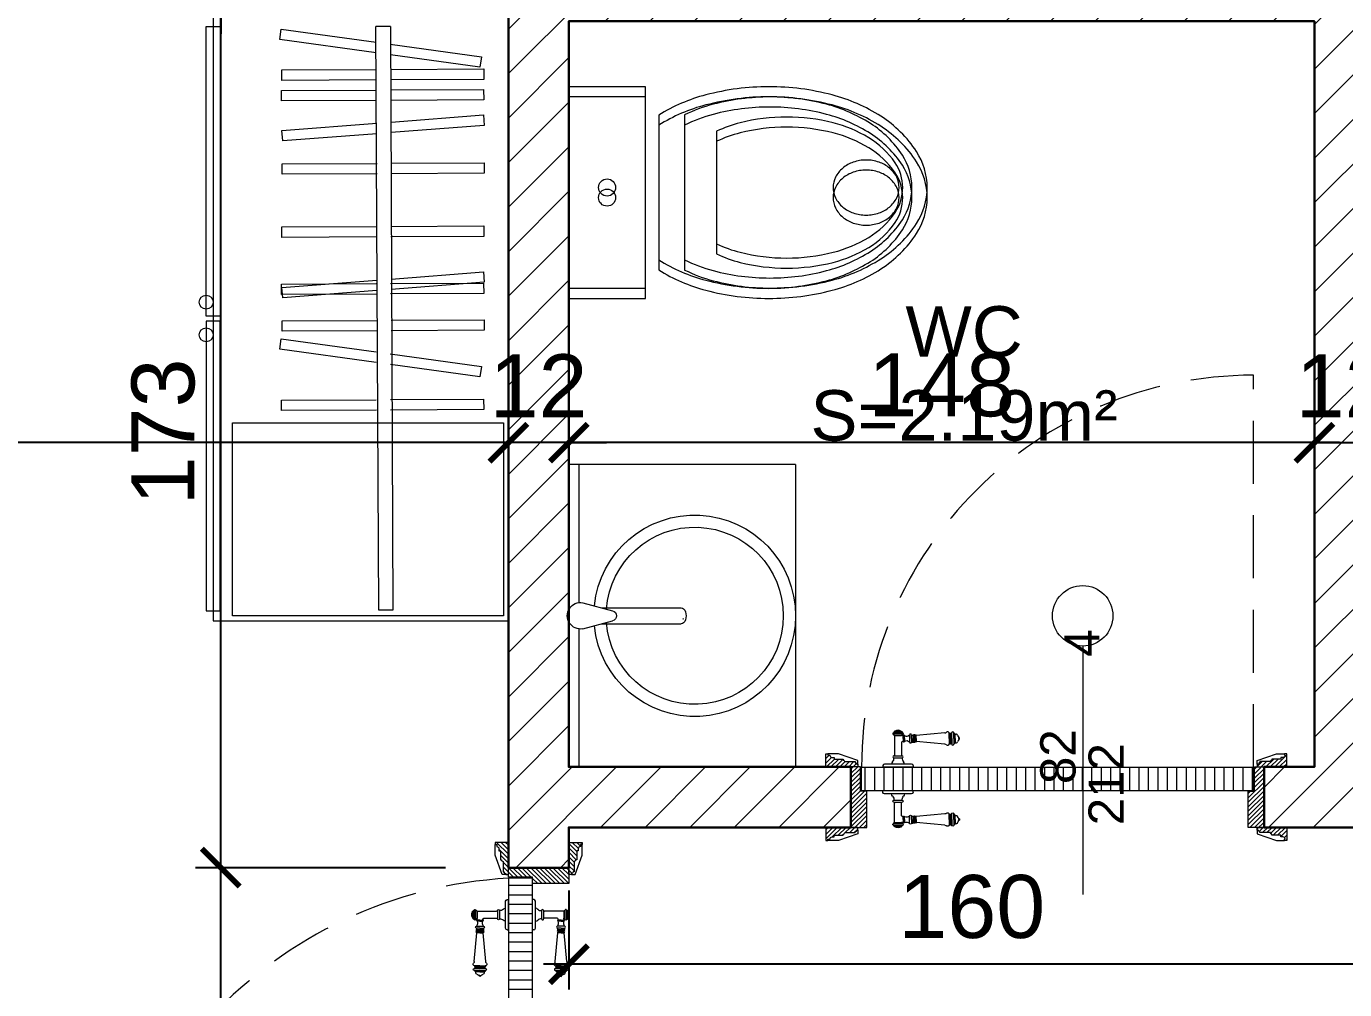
# Model space of a CAD drawing. Header units: feet. Extents: x 92587 to 97987, y -55119 to -48334.
# Drawn here: x 94876.4 to 95138.1, y -52699.6 to -52508.4 of the extents above; entities that cross this region are included whole.
import ezdxf

# ---------------------------------------------------------------- set-up
doc = ezdxf.new("R2010")
doc.units = ezdxf.units.FT
doc.header["$LTSCALE"] = 50
doc.header["$MEASUREMENT"] = 0
doc.linetypes.add('CACHE', pattern=[0.375, 0.25, -0.125])
doc.layers.get('0').update_dxf_attribs({"color": 8})
for name, color, linetype, lineweight in [('BANJO', 160, 'Continuous', 9), ('door', 44, 'Continuous', 5), ('MACONNERIE COUPE', 7, 'Continuous', 30), ('MACONNERIE HACHURE', 253, 'Continuous', 13), ('mobilimi', 8, 'Continuous', 9)]:
    doc.layers.add(name, color=color, linetype=linetype, lineweight=lineweight)
doc.layers.add('COTE 50ème', color=1, linetype='Continuous')
doc.layers.add('DEMOL', color=7, linetype='Continuous', lineweight=60, true_color=0xa87e00)
doc.styles.add('GENERATED_STYLE_1', font='arial.ttf')
doc.styles.add('RS_TEXT_1.50', font='arial.ttf', dxfattribs={"height": 12.5})
doc.styles.add('RS_TXT_50', font='arial.ttf', dxfattribs={"height": 12.5})
doc.dimstyles.new('RS_50CM_LINEAIRE', dxfattribs={"dimscale": 5, "dimtxt": 12.5, "dimasz": 1.5, "dimexe": 1, "dimexo": 2.5, "dimgap": 1, "dimtad": 1, "dimdec": 1, "dimrnd": 0.5, "dimdsep": 46, "dimtxsty": 'RS_TXT_50', "dimblk1": 'ARCHTICK', "dimblk2": 'ARCHTICK', "dimsah": 1, "dimcen": 2.5, "dimdle": 1, "dimclrt": 4, "dimadec": 0, "dimazin": 2, "dimtfac": 1, "dimtdec": 1, "dimtix": 1, "dimtmove": 2, "dimatfit": 3, "dimfxl": 1, "dimtolj": 1, "dimtzin": 0, "dimarcsym": 0})

# ---------------------------------------------------------------- blocks, each defined once
blk = doc.blocks.new('UniTAZZ_3')
at = {"layer": 'BANJO'}
for p, q in [((-152, 200), (-152, -200)), ((0, 200), (-152, 200)), ((0, -200), (0, 200)), ((-229.8, -144), (-229.8, 143.8)), ((-178.5, -143.6), (-178.5, 143.6)), ((-293.4, -111.7), (-293.4, 111.9)), ((-152, -200), (0, -200))]:
    blk.add_line(p, q, dxfattribs=at)
blk.add_circle((-76, 0), 17, dxfattribs=at)
for centre, radius, start, end in [((-435.1, -147.6), 342.9, 104.7867, 122.5078), ((-397.3, -291.1), 491.2, 90, 104.7867), ((-397.3, -291.1), 491.2, 75.2133, 90), ((-359.4, -147.6), 342.9, 58.1489, 75.2133), ((-433.2, -132.6), 307.7, 104.7867, 122.5078), ((-399.2, -261.3), 440.9, 90, 104.7867), ((-399.2, -261.3), 440.9, 75.2133, 90), ((-365.2, -132.6), 307.7, 63.9053, 75.2133), ((-492.9, -57), 235.4, 122.5078, 146.9765), ((-432.4, -238.1), 378.1, 90, 104.1209), ((-432.4, -238.1), 378.1, 75.8791, 90), ((-485, -51.2), 211.3, 122.5078, 146.9765), ((-462, -120.6), 256.9, 104.1209, 121.2723), ((-402.8, -120.6), 256.9, 64.7964, 75.8791), ((-507, -46.4), 170.2, 121.2723, 145.7058), ((-580.5, 0), 130.9, 146.9765, 180), ((-563.6, -0.1), 117.5, 146.9765, 180), ((-590.2, -23.4), 78.1, 90, 109.092), ((-590.2, -23.4), 78.1, 70.908, 90), ((-575.2, 0.1), 87.7, 145.7058, 180), ((-600.3, -4.6), 56.5, 129.8827, 153.6325), ((-594.2, -11.9), 66, 109.092, 129.8827), ((-586.2, -11.9), 66, 50.1173, 70.908), ((-580.1, -4.6), 56.5, 26.3675, 50.1173), ((-580.5, 0), 130.9, 180, 213.0235), ((-575.2, 0.1), 87.7, 180, 214.2942), ((-609.7, 0.1), 46, 153.6325, 180), ((-609.7, 0.1), 46, 180, 206.3675), ((-570.7, 0.1), 46, 0, 26.3675), ((-570.7, 0.1), 46, 333.6325, 0), ((-563.6, -0.1), 117.5, 180, 213.0235), ((-600.3, 4.7), 56.5, 206.3675, 230.1173), ((-580.1, 4.7), 56.5, 309.8827, 333.6325), ((-507, 46.6), 170.2, 214.2942, 238.7277), ((-594.2, 12), 66, 230.1173, 250.908), ((-590.2, 23.5), 78.1, 250.908, 270), ((-590.2, 23.5), 78.1, 270, 289.092), ((-586.2, 12), 66, 289.092, 309.8827), ((-492.9, 57), 235.4, 213.0235, 237.4922), ((-485, 51), 211.3, 213.0235, 237.4922), ((-462, 120.7), 256.9, 238.7277, 255.8791), ((-433.2, 132.3), 307.7, 237.4922, 255.2133), ((-432.4, 238.2), 378.1, 255.8791, 270), ((-432.4, 238.2), 378.1, 270, 284.1209), ((-402.8, 120.7), 256.9, 284.1209, 295.2036), ((-435.1, 147.6), 342.9, 237.4922, 255.2133), ((-365.2, 132.3), 307.7, 284.7867, 296.0947), ((-359.4, 147.6), 342.9, 284.7867, 301.8511), ((-399.2, 261.1), 440.9, 255.2133, 270), ((-399.2, 261.1), 440.9, 270, 284.7867), ((-397.3, 291.1), 491.2, 255.2133, 270), ((-397.3, 291.1), 491.2, 270, 284.7867)]:
    blk.add_arc(centre, radius, start, end, dxfattribs=at)
blk = doc.blocks.new('Lav60')
at = {"layer": 'BANJO', "linetype": 'Continuous'}
for p, q in [((-54.27, 55.4), (-54.27, 84.18)), ((-54.27, 84.18), (-54.27, 55.4)), ((-52.27, 56.8), (-52.27, 84.18)), ((-9.27, 24.18), (-9.27, 84.18)), ((-51.47, 56.78), (-45.6, 55.16)), ((-47.77, 55.78), (-31.97, 55.78)), ((-54.27, 24.18), (-54.27, 52.96)), ((-54.27, 52.96), (-54.27, 24.18)), ((-51.47, 51.58), (-45.6, 53.19)), ((-47.79, 52.59), (-31.97, 52.59)), ((-31.61, 54.81), (-31.61, 54.8)), ((-31.5, 54.81), (-31.61, 54.81)), ((-31.61, 54.8), (-31.5, 54.8)), ((-31.5, 54.8), (-31.5, 54.81)), ((-52.27, 24.18), (-52.27, 51.56))]:
    blk.add_line(p, q, dxfattribs=at)
at = {"layer": 'BANJO'}
for p, q in [((-9.27, 84.18), (-54.27, 84.18)), ((-9.27, 24.18), (-9.27, 84.18)), ((-9.27, 24.18), (-54.27, 24.18))]:
    blk.add_line(p, q, dxfattribs=at)
at = {"layer": 'BANJO', "linetype": 'Continuous'}
for centre, radius, start, end in [((-29.27, 54.18), 20, 185.6501, 174.3498), ((-29.27, 54.18), 17.58, 184.3007, 175.6991), ((-51.93, 54.18), 2.64, 79.9737, 280.0262), ((-45.78, 54.18), 1, 280.3543, 79.6456)]:
    blk.add_arc(centre, radius, start, end, dxfattribs=at)
blk.add_ellipse((-31.97, 54.18), major_axis=(0, -1.59), ratio=0.623935, start_param=0, end_param=3.141593, dxfattribs=at)
blk = doc.blocks.new('door900')
at = {"color": 0}
for p, q in [((-9.3, 67.7), (9.3, 67.7)), ((9.3, 65.2), (-9.3, 65.2)), ((-6.8, 71.5), (-6.8, 70.2)), ((-5.5, 71.5), (-6.8, 71.5)), ((-6.8, 70.2), (6.8, 70.2)), ((-6.8, 62.7), (-6.8, 24)), ((-6.8, 62.7), (6.8, 62.7)), ((-5.5, 71.5), (5.5, 71.5)), ((5.5, 71.5), (6.8, 71.5)), ((6.8, 71.5), (6.8, 70.2)), ((8.7, 62.7), (6.8, 62.7)), ((10.5, 56.8), (10.5, 62.5)), ((10.5, 56.8), (10.5, 51.1)), ((12.7, 56.8), (12.7, 62.5)), ((12.7, 56.8), (12.7, 51.1)), ((22.5, 63.8), (22.5, 49.8)), ((26.5, 56.8), (26.5, 63.8)), ((26.5, 63.8), (29.1, 63.8)), ((26.5, 63.8), (29.1, 63.8)), ((26.5, 56.8), (26.5, 49.8)), ((29.1, 63.8), (29.1, 62.8)), ((29.1, 62.8), (29.1, 56.8)), ((29.1, 50.8), (29.1, 56.8)), ((31.1, 62.8), (31.1, 56.8)), ((31.1, 50.8), (31.1, 56.8)), ((34.1, 56.8), (34.1, 62.8)), ((34.1, 62.8), (34.1, 56.8)), ((34.1, 50.8), (34.1, 56.8)), ((34.1, 56.8), (34.1, 50.8)), ((92.8, 68.1), (36.2, 62.8)), ((36.2, 56.8), (36.2, 62.8)), ((36.2, 56.8), (36.2, 50.8)), ((101.2, 67.3), (103.2, 68)), ((101.2, 56.8), (101.2, 67.3)), ((101.2, 56.8), (101.2, 46.3)), ((103.2, 68), (103.2, 67.7)), ((103.2, 56.8), (103.2, 68)), ((103.2, 56.8), (103.2, 46.3)), ((106.5, 68), (105.5, 67.3)), ((105.5, 56.8), (105.5, 67.3)), ((105.5, 56.8), (105.5, 46.3)), ((106.5, 56.8), (106.5, 68)), ((106.5, 56.8), (106.5, 45.7)), ((110.7, 68), (111.8, 67.3)), ((110.7, 56.8), (110.7, 68)), ((110.7, 56.8), (110.7, 45.7)), ((111.8, 56.8), (111.8, 67.3)), ((111.8, 66.2), (113.3, 66.2)), ((111.8, 56.8), (111.8, 46.3)), ((113.3, 56.8), (113.3, 66.2)), ((113.3, 56.8), (113.3, 47.5)), ((120.5, 56.8), (120.5, 58.6)), ((120.5, 56.8), (120.5, 55)), ((6.8, 49.1), (6.8, 24)), ((8.7, 50.9), (8.7, 50.9)), ((26.5, 49.8), (29.1, 49.8)), ((26.5, 49.8), (29.1, 49.8)), ((29.1, 50.8), (29.1, 49.8)), ((29.1, 49.8), (29.1, 49.8)), ((92.8, 45.5), (36.2, 50.8)), ((101.2, 46.3), (103.2, 45.7)), ((103.2, 45.9), (103.2, 45.7)), ((106.5, 45.7), (105.5, 46.3)), ((110.7, 45.7), (111.8, 46.3)), ((111.8, 47.5), (113.3, 47.5)), ((-30, 3), (-30, 0)), ((30, 0), (-30, 0)), ((27, 6), (-27, 6)), ((-8.3, 22.3), (8.3, 22.3)), ((-8.3, 18.3), (8.3, 18.3)), ((30, 3), (30, 0))]:
    blk.add_line(p, q, dxfattribs=at)
for centre, radius, start, end in [((-9.3, 66.5), 1.25, 90, 270), ((-6.8, 67.7), 2.51, 90.115, 179.885), ((-6.8, 65.2), 2.51, 180.115, 269.885), ((0, 64), 9.29, 53.4104, 126.5896), ((6.8, 67.7), 2.51, 0.115, 89.885), ((6.8, 65.2), 2.51, 270.115, 359.885), ((8.6, 64.9), 2.15, 272.7029, 297.6142), ((9.3, 66.5), 1.25, 270, 90), ((10, 62.5), 0.561, 3.7097, 127.9634), ((11.6, 62.5), 1.1, 0.0106, 179.9894), ((16.7, 70.5), 8.83, 243.5466, 311.3694), ((24.5, 63.7), 2.01, 4.1469, 175.8531), ((30.1, 62.8), 1.03, 0, 180.0014), ((32.6, 62.8), 1.48, 0, 180), ((35.2, 62.8), 1.03, 0, 180), ((32.6, 62.8), 1.48, 1.563306237032948e-10, 2.08440831604393e-10), ((93.1, 72.5), 4.4, 266.3976, 315.6468), ((98.3, 67.4), 2.89, 358.3861, 135.6468), ((104.3, 67.6), 1.15, 170.914, 348.1019), ((108.6, 68), 2.1, 0, 180), ((115.5, 62.5), 2.84, 13.4568, 140.4953), ((127.9, 65.2), 9.88, 191.9991, 221.6757), ((127.9, 48.5), 9.88, 138.3243, 168.0009), ((120.5, 56.8), 1.79, 0, 90), ((120.5, 56.8), 1.79, 270, 0), ((8.7, 49), 1.91, 88.7426, 178.1515), ((8.6, 48.8), 2.15, 62.3858, 87.2971), ((10, 51.1), 0.561, 232.0366, 356.2903), ((11.6, 51.1), 1.1, 180.0106, 359.9894), ((16.7, 43.2), 8.83, 48.6306, 116.4534), ((24.5, 50), 2.01, 184.1469, 355.8531), ((30.1, 50.8), 1.03, 179.9972, 0), ((32.6, 50.8), 1.48, 180, 0), ((35.2, 50.8), 1.03, 180, 0), ((93.1, 41.1), 4.4, 44.3532, 93.6024), ((98.3, 46.2), 2.89, 224.3532, 1.6139), ((104.3, 46.1), 1.15, 11.8981, 189.086), ((108.6, 45.7), 2.1, 180, 0), ((115.5, 51.2), 2.84, 219.5047, 346.5432), ((-27, 3), 3, 90, 180), ((-6.8, 6), 6, 130.5908, 180), ((-16.6, 16.6), 8.41, 314.3689, 12.0705), ((-8.3, 20.3), 2, 90, 270), ((-8.5, 24), 1.71, 275.059, 359.7825), ((8.5, 24), 1.71, 180.2175, 264.941), ((16.6, 16.6), 8.41, 167.9295, 225.6311), ((8.3, 20.3), 2, 270, 90), ((6.8, 6), 6, 0, 49.4092), ((27, 3), 3, 0, 90)]:
    blk.add_arc(centre, radius, start, end, dxfattribs=at)
blk = doc.blocks.new('_ArchTick')
at = {"color": 0, "linetype": 'ByBlock', "const_width": 0.15}
blk.add_lwpolyline([(-0.5, -0.5), (0.5, 0.5)], dxfattribs=at)
blk = doc.blocks.new('*D1916')
at = {"layer": 'COTE 50ème', "color": 0, "lineweight": -2, "ltscale": 0.5, "transparency": 16777216}
for p, q in [((95132.11, -52572.48), (95132.11, -52596)), ((94984.11, -52580.36), (94984.11, -52596)), ((95137.11, -52591), (94979.11, -52591))]:
    blk.add_line(p, q, dxfattribs=at)
at = {"layer": 'Defpoints', "color": 0, "ltscale": 0.5, "transparency": 16777216}
for p in [(95132.11, -52559.98), (94984.11, -52567.86), (94984.11, -52591)]:
    blk.add_point(p, dxfattribs=at)
at = {"layer": 'COTE 50ème', "color": 0, "lineweight": -2, "ltscale": 0.5, "transparency": 16777216, "xscale": 7.5, "yscale": 7.5, "zscale": 7.5, "rotation": 180}
blk.add_blockref('_ArchTick', (94984.11, -52591), dxfattribs=at)
at = {"layer": 'COTE 50ème', "color": 0, "lineweight": -2, "ltscale": 0.5, "transparency": 16777216, "xscale": 7.5, "yscale": 7.5, "zscale": 7.5}
blk.add_blockref('_ArchTick', (95132.11, -52591), dxfattribs=at)
at = {"layer": 'COTE 50ème', "color": 4, "lineweight": 5, "ltscale": 0.5, "transparency": 16777216, "insert": (95058.11, -52579.61), "char_height": 12.5, "attachment_point": 5, "style": 'RS_TXT_50'}
blk.add_mtext('\\A1;148', dxfattribs=at)
blk = doc.blocks.new('*D1917')
at = {"layer": 'COTE 50ème', "color": 0, "lineweight": -2, "ltscale": 0.5, "transparency": 16777216}
for p, q in [((94972.11, -52580.36), (94972.11, -52596)), ((94984.11, -52580.36), (94984.11, -52596)), ((94972.11, -52591), (94964.61, -52591)), ((94984.11, -52591), (94972.11, -52591)), ((94984.11, -52591), (94991.61, -52591))]:
    blk.add_line(p, q, dxfattribs=at)
at = {"layer": 'Defpoints', "color": 0, "ltscale": 0.5, "transparency": 16777216}
for p in [(94972.11, -52567.86), (94984.11, -52567.86), (94972.11, -52591)]:
    blk.add_point(p, dxfattribs=at)
at = {"layer": 'COTE 50ème', "color": 0, "lineweight": -2, "ltscale": 0.5, "transparency": 16777216, "xscale": 7.5, "yscale": 7.5, "zscale": 7.5}
blk.add_blockref('_ArchTick', (94972.11, -52591), dxfattribs=at)
at = {"layer": 'COTE 50ème', "color": 0, "lineweight": -2, "ltscale": 0.5, "transparency": 16777216, "xscale": 7.5, "yscale": 7.5, "zscale": 7.5, "rotation": 180}
blk.add_blockref('_ArchTick', (94984.11, -52591), dxfattribs=at)
at = {"layer": 'COTE 50ème', "color": 4, "lineweight": 5, "ltscale": 0.5, "transparency": 16777216, "insert": (94978.11, -52579.72), "char_height": 12.5, "attachment_point": 5, "style": 'RS_TXT_50'}
blk.add_mtext('\\A1;12', dxfattribs=at)
blk = doc.blocks.new('*D1918')
at = {"layer": 'COTE 50ème', "color": 0, "lineweight": -2, "ltscale": 0.5, "transparency": 16777216}
for p, q in [((94639.11, -52566.78), (94639.11, -52596)), ((94972.11, -52580.36), (94972.11, -52596)), ((94977.11, -52591), (94634.11, -52591))]:
    blk.add_line(p, q, dxfattribs=at)
at = {"layer": 'Defpoints', "color": 0, "ltscale": 0.5, "transparency": 16777216}
for p in [(94639.11, -52554.28), (94972.11, -52567.86), (94639.11, -52591)]:
    blk.add_point(p, dxfattribs=at)
at = {"layer": 'COTE 50ème', "color": 0, "lineweight": -2, "ltscale": 0.5, "transparency": 16777216, "xscale": 7.5, "yscale": 7.5, "zscale": 7.5, "rotation": 180}
blk.add_blockref('_ArchTick', (94639.11, -52591), dxfattribs=at)
at = {"layer": 'COTE 50ème', "color": 0, "lineweight": -2, "ltscale": 0.5, "transparency": 16777216, "xscale": 7.5, "yscale": 7.5, "zscale": 7.5}
blk.add_blockref('_ArchTick', (94972.11, -52591), dxfattribs=at)
at = {"layer": 'COTE 50ème', "color": 4, "lineweight": 5, "ltscale": 0.5, "transparency": 16777216, "insert": (94805.61, -52579.61), "char_height": 12.5, "attachment_point": 5, "style": 'RS_TXT_50'}
blk.add_mtext('\\A1;333', dxfattribs=at)
blk = doc.blocks.new('*D1920')
at = {"layer": 'COTE 50ème', "color": 0, "lineweight": -2, "ltscale": 0.5, "transparency": 16777216}
for p, q in [((95132.11, -52572.48), (95132.11, -52596)), ((95144.11, -52582.71), (95144.11, -52596)), ((95132.11, -52591), (95124.61, -52591)), ((95132.11, -52591), (95144.11, -52591)), ((95144.11, -52591), (95151.61, -52591))]:
    blk.add_line(p, q, dxfattribs=at)
at = {"layer": 'Defpoints', "color": 0, "ltscale": 0.5, "transparency": 16777216}
for p in [(95132.11, -52559.98), (95144.11, -52570.21), (95144.11, -52591)]:
    blk.add_point(p, dxfattribs=at)
at = {"layer": 'COTE 50ème', "color": 0, "lineweight": -2, "ltscale": 0.5, "transparency": 16777216, "xscale": 7.5, "yscale": 7.5, "zscale": 7.5}
blk.add_blockref('_ArchTick', (95132.11, -52591), dxfattribs=at)
at = {"layer": 'COTE 50ème', "color": 0, "lineweight": -2, "ltscale": 0.5, "transparency": 16777216, "xscale": 7.5, "yscale": 7.5, "zscale": 7.5, "rotation": 180}
blk.add_blockref('_ArchTick', (95144.11, -52591), dxfattribs=at)
at = {"layer": 'COTE 50ème', "color": 4, "lineweight": 5, "ltscale": 0.5, "transparency": 16777216, "insert": (95138.11, -52579.72), "char_height": 12.5, "attachment_point": 5, "style": 'RS_TXT_50'}
blk.add_mtext('\\A1;12', dxfattribs=at)
blk = doc.blocks.new('*D1621')
at = {"layer": 'COTE 50ème', "color": 0, "lineweight": -2, "ltscale": 0.5, "transparency": 16777216}
for p, q in [((94915.02, -52772.36), (94915.02, -52670.36)), ((94959.61, -52675.36), (94910.02, -52675.36)), ((94959.61, -52767.36), (94910.02, -52767.36))]:
    blk.add_line(p, q, dxfattribs=at)
at = {"layer": 'Defpoints', "color": 0, "ltscale": 0.5, "transparency": 16777216}
for p in [(94915.02, -52675.36), (94972.11, -52675.36), (94972.11, -52767.36)]:
    blk.add_point(p, dxfattribs=at)
at = {"layer": 'COTE 50ème', "color": 0, "lineweight": -2, "ltscale": 0.5, "transparency": 16777216, "xscale": 7.5, "yscale": 7.5, "zscale": 7.5}
for p, rotation in [((94915.02, -52675.36), 90), ((94915.02, -52767.36), 270)]:
    blk.add_blockref('_ArchTick', p, dxfattribs=dict(at, rotation=rotation))
at = {"layer": 'COTE 50ème', "color": 4, "lineweight": 5, "ltscale": 0.5, "transparency": 16777216, "insert": (94903.63, -52721.36), "char_height": 12.5, "attachment_point": 5, "rotation": 90, "style": 'RS_TXT_50'}
blk.add_mtext('\\A1;92', dxfattribs=at)
blk = doc.blocks.new('*D1622')
at = {"layer": 'COTE 50ème', "color": 0, "lineweight": -2, "ltscale": 0.5, "transparency": 16777216}
for p, q in [((94915.02, -52680.36), (94915.02, -52497.36)), ((94953.73, -52502.36), (94910.02, -52502.36)), ((94959.61, -52675.36), (94910.02, -52675.36))]:
    blk.add_line(p, q, dxfattribs=at)
at = {"layer": 'Defpoints', "color": 0, "ltscale": 0.5, "transparency": 16777216}
for p in [(94915.02, -52502.36), (94966.23, -52502.36), (94972.11, -52675.36)]:
    blk.add_point(p, dxfattribs=at)
at = {"layer": 'COTE 50ème', "color": 0, "lineweight": -2, "ltscale": 0.5, "transparency": 16777216, "xscale": 7.5, "yscale": 7.5, "zscale": 7.5}
for p, rotation in [((94915.02, -52502.36), 90), ((94915.02, -52675.36), 270)]:
    blk.add_blockref('_ArchTick', p, dxfattribs=dict(at, rotation=rotation))
at = {"layer": 'COTE 50ème', "color": 4, "lineweight": 5, "ltscale": 0.5, "transparency": 16777216, "insert": (94903.63, -52588.86), "char_height": 12.5, "attachment_point": 5, "rotation": 90, "style": 'RS_TXT_50'}
blk.add_mtext('\\A1;173', dxfattribs=at)
blk = doc.blocks.new('*D1623')
at = {"layer": 'COTE 50ème', "color": 0, "lineweight": -2, "ltscale": 0.5, "transparency": 16777216}
for p, q in [((94915.02, -52482.36), (94915.02, -52474.86)), ((94953.73, -52482.36), (94910.02, -52482.36)), ((94915.02, -52502.36), (94915.02, -52482.36)), ((94953.73, -52502.36), (94910.02, -52502.36)), ((94915.02, -52502.36), (94915.02, -52509.86))]:
    blk.add_line(p, q, dxfattribs=at)
at = {"layer": 'Defpoints', "color": 0, "ltscale": 0.5, "transparency": 16777216}
for p in [(94915.02, -52482.36), (94966.23, -52482.36), (94966.23, -52502.36)]:
    blk.add_point(p, dxfattribs=at)
at = {"layer": 'COTE 50ème', "color": 0, "lineweight": -2, "ltscale": 0.5, "transparency": 16777216, "xscale": 7.5, "yscale": 7.5, "zscale": 7.5}
for p, rotation in [((94915.02, -52482.36), 270), ((94915.02, -52502.36), 90)]:
    blk.add_blockref('_ArchTick', p, dxfattribs=dict(at, rotation=rotation))
at = {"layer": 'COTE 50ème', "color": 4, "lineweight": 5, "ltscale": 0.5, "transparency": 16777216, "insert": (94903.63, -52492.36), "char_height": 12.5, "attachment_point": 5, "rotation": 90, "style": 'RS_TXT_50'}
blk.add_mtext('\\A1;20', dxfattribs=at)
blk = doc.blocks.new('*D1983')
at = {"layer": 'COTE 50ème', "color": 0, "lineweight": -2, "ltscale": 0.5, "transparency": 16777216}
for p, q in [((94984.11, -52679.86), (94984.11, -52699.53)), ((95144.11, -52679.86), (95144.11, -52699.53)), ((95149.11, -52694.53), (94979.11, -52694.53))]:
    blk.add_line(p, q, dxfattribs=at)
at = {"layer": 'Defpoints', "color": 0, "ltscale": 0.5, "transparency": 16777216}
for p in [(94984.11, -52667.36), (95144.11, -52667.36), (94984.11, -52694.53)]:
    blk.add_point(p, dxfattribs=at)
at = {"layer": 'COTE 50ème', "color": 0, "lineweight": -2, "ltscale": 0.5, "transparency": 16777216, "xscale": 7.5, "yscale": 7.5, "zscale": 7.5, "rotation": 180}
blk.add_blockref('_ArchTick', (94984.11, -52694.53), dxfattribs=at)
at = {"layer": 'COTE 50ème', "color": 0, "lineweight": -2, "ltscale": 0.5, "transparency": 16777216, "xscale": 7.5, "yscale": 7.5, "zscale": 7.5}
blk.add_blockref('_ArchTick', (95144.11, -52694.53), dxfattribs=at)
at = {"layer": 'COTE 50ème', "color": 4, "lineweight": 5, "ltscale": 0.5, "transparency": 16777216, "insert": (95064.11, -52683.15), "char_height": 12.5, "attachment_point": 5, "style": 'RS_TXT_50'}
blk.add_mtext('\\A1;160', dxfattribs=at)

msp = doc.modelspace()

# ---------------------------------------------------------------- hatches: boundary and pattern name
at = {"layer": 'door'}
h = msp.add_hatch(dxfattribs=at)
h.set_pattern_fill('ANSI31', color=256, scale=5, angle=900)
h.set_pattern_definition([(225, (242312.2885, -107686.8739), (0.4419417382, -0.4419417382), [])])
h.paths.add_polyline_path([(95040.12, -52667.36), (95043.27, -52667.36), (95043.27, -52660.18), (95042.01, -52660.18), (95042.01, -52655.36), (95040.12, -52655.36)])
edge = h.paths.add_edge_path()
edge.add_line((95036.37, -52669.25), (95036.79, -52669.25))
edge.add_line((95036.79, -52669.25), (95036.79, -52668.93))
edge.add_line((95036.79, -52668.93), (95038.55, -52668.93))
edge.add_line((95038.55, -52668.93), (95038.55, -52668.72))
edge.add_arc((95038.55, -52668.41), 0.314, 270, 360)
edge.add_line((95038.87, -52668.41), (95040.96, -52668.41))
edge.add_line((95040.96, -52668.41), (95040.96, -52668.2))
edge.add_arc((95040.96, -52667.89), 0.314, 270, 360)
edge.add_line((95041.28, -52667.89), (95041.48, -52667.89))
edge.add_line((95041.48, -52667.89), (95041.48, -52667.36))
edge.add_line((95041.48, -52667.36), (95035.12, -52667.36))
edge.add_line((95035.12, -52667.36), (95035.12, -52669.98))
edge.add_line((95035.12, -52669.98), (95035.53, -52669.98))
edge.add_line((95035.53, -52669.98), (95035.53, -52669.67))
edge.add_line((95035.53, -52669.67), (95035.95, -52669.67))
edge.add_arc((95036.37, -52669.67), 0.419, 90, 180, ccw=False)
edge = h.paths.add_edge_path()
edge.add_line((95036.37, -52653.48), (95036.79, -52653.48))
edge.add_line((95036.79, -52653.48), (95036.79, -52653.79))
edge.add_line((95036.79, -52653.79), (95038.55, -52653.79))
edge.add_line((95038.55, -52653.79), (95038.55, -52654))
edge.add_arc((95038.55, -52654.31), 0.314, 0, 90, ccw=False)
edge.add_line((95038.87, -52654.31), (95040.96, -52654.31))
edge.add_line((95040.96, -52654.31), (95040.96, -52654.52))
edge.add_arc((95040.96, -52654.84), 0.314, 0, 90, ccw=False)
edge.add_line((95041.28, -52654.84), (95041.48, -52654.84))
edge.add_line((95041.48, -52654.84), (95041.48, -52655.36))
edge.add_line((95041.48, -52655.36), (95035.12, -52655.36))
edge.add_line((95035.12, -52655.36), (95035.12, -52652.74))
edge.add_line((95035.12, -52652.74), (95035.53, -52652.74))
edge.add_line((95035.53, -52652.74), (95035.53, -52653.06))
edge.add_line((95035.53, -52653.06), (95035.95, -52653.06))
edge.add_arc((95036.37, -52653.06), 0.419, 180, 270)
h = msp.add_hatch(dxfattribs=at)
h.set_pattern_fill('ANSI31', color=256, scale=5, angle=900)
h.set_pattern_definition([(225, (242302.2766, -107686.8739), (0.4419417382, -0.4419417382), [])])
edge = h.paths.add_edge_path()
edge.add_line((95125.86, -52669.25), (95125.44, -52669.25))
edge.add_line((95125.44, -52669.25), (95125.44, -52668.93))
edge.add_line((95125.44, -52668.93), (95123.68, -52668.93))
edge.add_line((95123.68, -52668.93), (95123.68, -52668.72))
edge.add_arc((95123.68, -52668.41), 0.314, 180, 270, ccw=False)
edge.add_line((95123.37, -52668.41), (95121.27, -52668.41))
edge.add_line((95121.27, -52668.41), (95121.27, -52668.2))
edge.add_arc((95121.27, -52667.89), 0.314, 180, 270, ccw=False)
edge.add_line((95120.96, -52667.89), (95120.75, -52667.89))
edge.add_line((95120.75, -52667.89), (95120.75, -52667.36))
edge.add_line((95120.75, -52667.36), (95126.61, -52667.36))
edge.add_line((95126.61, -52667.36), (95126.61, -52669.98))
edge.add_line((95126.61, -52669.98), (95126.2, -52669.98))
edge.add_line((95126.2, -52669.98), (95126.2, -52669.67))
edge.add_line((95126.2, -52669.67), (95126.28, -52669.67))
edge.add_arc((95125.86, -52669.67), 0.419, 360, 450)
h.paths.add_polyline_path([(95122.11, -52667.36), (95118.97, -52667.36), (95118.97, -52660.18), (95120.23, -52660.18), (95120.23, -52655.36), (95122.11, -52655.36)])
edge = h.paths.add_edge_path()
edge.add_line((95125.86, -52653.48), (95125.44, -52653.48))
edge.add_line((95125.44, -52653.48), (95125.44, -52653.79))
edge.add_line((95125.44, -52653.79), (95123.68, -52653.79))
edge.add_line((95123.68, -52653.79), (95123.68, -52654))
edge.add_arc((95123.68, -52654.31), 0.314, 90, 180)
edge.add_line((95123.37, -52654.31), (95121.27, -52654.31))
edge.add_line((95121.27, -52654.31), (95121.27, -52654.52))
edge.add_arc((95121.27, -52654.84), 0.314, 90, 180)
edge.add_line((95120.96, -52654.84), (95120.75, -52654.84))
edge.add_line((95120.75, -52654.84), (95120.75, -52655.36))
edge.add_line((95120.75, -52655.36), (95126.61, -52655.36))
edge.add_line((95126.61, -52655.36), (95126.61, -52652.74))
edge.add_line((95126.61, -52652.74), (95126.2, -52652.74))
edge.add_line((95126.2, -52652.74), (95126.2, -52653.06))
edge.add_line((95126.2, -52653.06), (95126.28, -52653.06))
edge.add_arc((95125.86, -52653.06), 0.419, -90, 0, ccw=False)
h = msp.add_hatch(dxfattribs=at)
h.set_pattern_fill('ANSI31', color=256, scale=15, angle=405)
h.set_pattern_definition([(90, (48803.5734, -151734.3063), (-1.875, 2e-15), [])])
h.paths.add_polyline_path([(95120.02, -52660.13), (95042.22, -52660.13), (95042.22, -52655.41), (95120.02, -52655.41)])
h = msp.add_hatch(dxfattribs=at)
h.set_pattern_fill('ANSI31', color=256, scale=5, angle=990)
h.set_pattern_definition([(315, (151371.98944, 93857.35384), (0.4419417382, 0.4419417382), [])])
h.paths.add_polyline_path([(94984.11, -52675.36), (94984.11, -52678.51), (94976.93, -52678.51), (94976.93, -52677.25), (94972.11, -52677.25), (94972.11, -52675.36)])
edge = h.paths.add_edge_path()
edge.add_line((94986, -52671.61), (94986, -52672.03))
edge.add_line((94986, -52672.03), (94985.68, -52672.03))
edge.add_line((94985.68, -52672.03), (94985.68, -52673.79))
edge.add_line((94985.68, -52673.79), (94985.47, -52673.79))
edge.add_arc((94985.16, -52673.79), 0.314, -90, 0, ccw=False)
edge.add_line((94985.16, -52674.11), (94985.16, -52676.2))
edge.add_line((94985.16, -52676.2), (94984.95, -52676.2))
edge.add_arc((94984.63, -52676.2), 0.314, -90, 0, ccw=False)
edge.add_line((94984.63, -52676.51), (94984.63, -52676.72))
edge.add_line((94984.63, -52676.72), (94984.11, -52676.72))
edge.add_line((94984.11, -52676.72), (94984.11, -52670.36))
edge.add_line((94984.11, -52670.36), (94986.73, -52670.36))
edge.add_line((94986.73, -52670.36), (94986.73, -52670.77))
edge.add_line((94986.73, -52670.77), (94986.42, -52670.77))
edge.add_line((94986.42, -52670.77), (94986.42, -52671.19))
edge.add_arc((94986.42, -52671.61), 0.419, 90, 180)
edge = h.paths.add_edge_path()
edge.add_line((94970.23, -52671.61), (94970.23, -52672.03))
edge.add_line((94970.23, -52672.03), (94970.54, -52672.03))
edge.add_line((94970.54, -52672.03), (94970.54, -52673.79))
edge.add_line((94970.54, -52673.79), (94970.75, -52673.79))
edge.add_arc((94971.06, -52673.79), 0.314, 180, 270)
edge.add_line((94971.06, -52674.11), (94971.06, -52676.2))
edge.add_line((94971.06, -52676.2), (94971.27, -52676.2))
edge.add_arc((94971.59, -52676.2), 0.314, 180, 270)
edge.add_line((94971.59, -52676.51), (94971.59, -52676.72))
edge.add_line((94971.59, -52676.72), (94972.11, -52676.72))
edge.add_line((94972.11, -52676.72), (94972.11, -52670.36))
edge.add_line((94972.11, -52670.36), (94969.49, -52670.36))
edge.add_line((94969.49, -52670.36), (94969.49, -52670.77))
edge.add_line((94969.49, -52670.77), (94969.81, -52670.77))
edge.add_line((94969.81, -52670.77), (94969.81, -52671.19))
edge.add_arc((94969.81, -52671.61), 0.419, 0, 90, ccw=False)
h = msp.add_hatch(dxfattribs=at)
h.set_pattern_fill('ANSI31', color=256, scale=15, angle=495)
h.set_pattern_definition([(180, (195419.4219, -99651.3612), (-1e-15, -1.875), [])])
h.paths.add_polyline_path([(94976.88, -52765.27), (94976.88, -52677.46), (94972.16, -52677.46), (94972.16, -52765.27)])
at = {"layer": 'MACONNERIE HACHURE'}
h = msp.add_hatch(dxfattribs=at)
h.set_pattern_fill('ANSI31', color=256, scale=50, style=0)
h.set_pattern_definition([(45, (845.911, 6550.742), (-4.41941738, 4.41941738), [])])
h.paths.add_polyline_path([(96464.11, -53567.36), (96464.11, -53736.36), (96392.11, -53736.36), (96392.11, -53757.36), (96414.11, -53757.36), (96414.11, -53762.36), (96234.11, -53762.36), (96234.11, -53750.36), (96284.11, -53750.36), (96284.11, -53577.36), (96306.11, -53577.36), (96306.11, -53589.36), (96296.11, -53589.36), (96296.11, -53750.36), (96387.11, -53750.36), (96387.11, -53731.36), (96444.11, -53731.36), (96444.11, -53589.36), (96388.11, -53589.36), (96388.11, -53577.36), (96452.11, -53577.36), (96452.11, -53567.36)])
h.paths.add_polyline_path([(95894.28, -52902.36), (95944.11, -52902.36), (95944.11, -52942.36), (95894.28, -52942.36)])
h.paths.add_polyline_path([(95734.11, -52902.36), (95774.11, -52902.36), (95774.11, -52942.36), (95734.11, -52942.36)])
h.paths.add_polyline_path([(95874.11, -52547.36), (95964.11, -52547.36), (95964.11, -52607.36), (96117.11, -52607.36), (96117.11, -52547.36), (96129.11, -52547.36), (96129.11, -52667.36), (96109.11, -52667.36), (96109.11, -52632.36), (95944.11, -52632.36), (95944.11, -52583.36), (95874.11, -52583.36), (95874.11, -52632.36), (95839.11, -52632.36), (95839.11, -52612.36), (95849.11, -52612.36), (95849.11, -52562.36), (95874.11, -52562.36), (95874.11, -52578.36), (95944.11, -52578.36), (95944.11, -52552.36), (95874.11, -52552.36)])
h.paths.add_polyline_path([(96444.11, -54162.36), (96344.11, -54162.36), (96344.11, -54187.36), (96444.11, -54187.36)])
h.paths.add_polyline_path([(96679.11, -52154.25), (96704.11, -52154.25), (96704.11, -52107.36), (96679.11, -52107.36)])
h.paths.add_polyline_path([(96679.11, -54052.36), (96704.11, -54052.36), (96704.11, -54072.36), (96679.11, -54072.36)])
h.paths.add_polyline_path([(95996.61, -52902.36), (95979.11, -52902.36), (95979.11, -52922.36), (95996.61, -52922.36)])
h.paths.add_polyline_path([(96319.11, -52789.36), (96329.11, -52789.36), (96329.11, -52777.36), (96289.11, -52777.36), (96289.11, -52789.36), (96299.11, -52789.36), (96299.11, -53107.36), (96129.11, -53107.36), (96129.11, -52789.36), (96207.12, -52789.36), (96207.12, -52777.36), (96129.11, -52777.36), (96129.11, -52767.36), (96109.11, -52767.36), (96109.11, -52902.36), (96096.61, -52902.36), (96096.61, -52922.36), (96109.11, -52922.36), (96109.11, -53137.36), (96130.11, -53137.36), (96130.11, -53467.36), (96228.12, -53467.36), (96228.12, -53455.36), (96150.11, -53455.36), (96150.11, -53137.36), (96320.11, -53137.36), (96320.11, -53455.36), (96310.11, -53455.36), (96310.11, -53467.36), (96350.11, -53467.36), (96350.11, -53455.36), (96340.11, -53455.36), (96340.11, -53137.36), (96679.11, -53137.36), (96679.11, -53182.36), (96704.11, -53182.36), (96704.11, -53132.36), (96814.11, -53132.36), (96814.11, -53112.36), (96704.11, -53112.36), (96704.11, -53062.36), (96679.11, -53062.36), (96679.11, -53107.36), (96319.11, -53107.36)])
h.paths.add_polyline_path([(96487.11, -53762.36), (96487.11, -53742.36), (96789.11, -53742.36), (96789.11, -53677.36), (96814.11, -53677.36), (96814.11, -53767.36), (96704.11, -53767.36), (96704.11, -53782.36), (96679.11, -53782.36), (96679.11, -53762.36)])
h.paths.add_polyline_path([(96044.11, -53859.36), (96019.11, -53859.36), (96019.11, -53581.36), (95967.11, -53581.36), (95967.11, -53559.36), (95979.11, -53559.36), (95979.11, -53569.36), (96104.11, -53569.36), (96104.11, -53581.36), (96044.11, -53581.36)])
h.paths.add_polyline_path([(96019.11, -53932.36), (96019.11, -53952.36), (95969.11, -53952.36), (95969.11, -54072.36), (95944.11, -54072.36), (95944.11, -53957.36), (95926.61, -53957.36), (95926.61, -53932.36)])
h.paths.add_polyline_path([(96679.11, -54122.36), (96679.11, -54162.36), (96624.11, -54162.36), (96624.11, -54187.36), (96704.11, -54187.36), (96704.11, -54122.36)])
h.paths.add_polyline_path([(96104.11, -54162.36), (96164.11, -54162.36), (96164.11, -54187.36), (96079.11, -54187.36), (96079.11, -54122.36), (96079.11, -54122.36), (96079.11, -54072.36), (96104.11, -54072.36)])
h.paths.add_polyline_path([(96679.11, -52482.36), (96679.11, -52424.25), (96704.11, -52424.25), (96704.11, -52477.36), (96814.11, -52477.36), (96814.11, -52567.36), (96789.11, -52567.36), (96789.11, -52502.36), (96456.11, -52502.36), (96456.11, -52675.36), (96444.11, -52675.36), (96444.11, -52667.36), (96388.11, -52667.36), (96388.11, -52655.36), (96444.11, -52655.36), (96444.11, -52507.36), (96296.11, -52507.36), (96296.11, -52655.36), (96306.11, -52655.36), (96306.11, -52667.36), (96284.11, -52667.36), (96284.11, -52494.36), (96234.24, -52494.36), (96234.24, -52482.36)])
h.paths.add_polyline_path([(96444.11, -52809.36), (96444.11, -52789.36), (96421.11, -52789.36), (96421.11, -52777.36), (96444.11, -52777.36), (96444.11, -52767.36), (96456.11, -52767.36), (96456.11, -52797.36), (96679.11, -52797.36), (96679.11, -52809.36)], flags=17)
h.paths.add_polyline_path([(96464.11, -53447.36), (96679.11, -53447.36), (96679.11, -53435.36), (96452.11, -53435.36), (96452.11, -53455.36), (96442.11, -53455.36), (96442.11, -53467.36), (96452.11, -53467.36), (96452.11, -53475.36), (96464.11, -53475.36)])
h.paths.add_polyline_path([(95879.11, -53447.36), (95879.11, -53459.36), (95967.11, -53459.36), (95967.11, -53467.36), (95979.11, -53467.36), (95979.11, -53447.36)])
h.paths.add_polyline_path([(96789.11, -52797.36), (96814.11, -52797.36), (96814.11, -52747.36), (96789.11, -52747.36)])
h.paths.add_polyline_path([(96789.11, -53447.36), (96814.11, -53447.36), (96814.11, -53497.36), (96789.11, -53497.36)])
h.paths.add_polyline_path([(96679.11, -52847.36), (96704.11, -52847.36), (96704.11, -52902.25), (96679.11, -52902.25)], flags=17)
h.paths.add_polyline_path([(96679.11, -53397.36), (96704.11, -53397.36), (96704.11, -53342.47), (96679.11, -53342.47)], flags=17)
h.paths.add_polyline_path([(95533.94, -52902.36), (95484.11, -52902.36), (95484.11, -52942.36), (95533.94, -52942.36)])
h.paths.add_polyline_path([(95694.11, -52902.36), (95654.11, -52902.36), (95654.11, -52942.36), (95694.11, -52942.36)])
h.paths.add_polyline_path([(95849.11, -52082.36), (95829.11, -52082.36), (95829.11, -52057.36), (95849.11, -52057.36)])
h.paths.add_polyline_path([(96164.11, -52082.36), (96164.11, -52057.36), (95984.11, -52057.36), (95984.11, -52082.36)])
h.paths.add_polyline_path([(95554.11, -52547.36), (95464.11, -52547.36), (95464.11, -52607.36), (95311.11, -52607.36), (95311.11, -52547.36), (95299.11, -52547.36), (95299.11, -52667.36), (95319.11, -52667.36), (95319.11, -52632.36), (95484.11, -52632.36), (95484.11, -52583.36), (95554.11, -52583.36), (95554.11, -52632.36), (95739.11, -52632.36), (95739.11, -52612.36), (95579.11, -52612.36), (95579.11, -52562.36), (95554.11, -52562.36), (95554.11, -52578.36), (95484.11, -52578.36), (95484.11, -52552.36), (95554.11, -52552.36)])
h.paths.add_polyline_path([(94984.11, -54162.36), (95084.11, -54162.36), (95084.11, -54187.36), (94984.11, -54187.36)])
h.paths.add_polyline_path([(94749.11, -52154.25), (94724.11, -52154.25), (94724.11, -52107.36), (94749.11, -52107.36)])
h.paths.add_polyline_path([(94749.11, -54052.36), (94724.11, -54052.36), (94724.11, -54072.36), (94749.11, -54072.36)])
h.paths.add_polyline_path([(95431.61, -52902.36), (95449.11, -52902.36), (95449.11, -52922.36), (95431.61, -52922.36)])
h.paths.add_polyline_path([(95729.11, -53932.36), (95746.61, -53932.36), (95746.61, -53957.36), (95729.11, -53957.36), (95729.11, -54122.36), (95699.11, -54122.36), (95699.11, -53957.36), (95681.5, -53957.36), (95681.5, -53932.36), (95699.11, -53932.36), (95699.11, -53459.36), (95631.11, -53459.36), (95631.11, -53447.36), (95699.11, -53447.36), (95699.11, -53272.36), (95729.11, -53272.36), (95729.11, -53447.36), (95797.11, -53447.36), (95797.11, -53459.36), (95729.11, -53459.36)])
h.paths.add_polyline_path([(95109.11, -52789.36), (95099.11, -52789.36), (95099.11, -52777.36), (95139.11, -52777.36), (95139.11, -52789.36), (95129.11, -52789.36), (95129.11, -53107.36), (95299.11, -53107.36), (95299.11, -52789.36), (95221.1, -52789.36), (95221.1, -52777.36), (95299.11, -52777.36), (95299.11, -52767.36), (95319.11, -52767.36), (95319.11, -52902.36), (95331.61, -52902.36), (95331.61, -52922.36), (95319.11, -52922.36), (95319.11, -53137.36), (95298.11, -53137.36), (95298.11, -53467.36), (95200.1, -53467.36), (95200.1, -53455.36), (95278.11, -53455.36), (95278.11, -53137.36), (95108.11, -53137.36), (95108.11, -53455.36), (95118.11, -53455.36), (95118.11, -53467.36), (95078.11, -53467.36), (95078.11, -53455.36), (95088.11, -53455.36), (95088.11, -53137.36), (94749.11, -53137.36), (94749.11, -53182.36), (94724.11, -53182.36), (94724.11, -53132.36), (94614.11, -53132.36), (94614.11, -53112.36), (94724.11, -53112.36), (94724.11, -53062.36), (94749.11, -53062.36), (94749.11, -53107.36), (95109.11, -53107.36)])
h.paths.add_polyline_path([(94964.11, -53736.36), (95036.11, -53736.36), (95036.11, -53757.36), (95014.11, -53757.36), (95014.11, -53762.36), (95194.11, -53762.36), (95194.11, -53750.36), (95144.11, -53750.36), (95144.11, -53577.36), (95122.11, -53577.36), (95122.11, -53589.36), (95132.11, -53589.36), (95132.11, -53750.36), (95041.11, -53750.36), (95041.11, -53731.36), (94984.11, -53731.36), (94984.11, -53589.36), (95040.11, -53589.36), (95040.11, -53577.36), (94976.11, -53577.36), (94976.11, -53567.36), (94964.11, -53567.36)])
h.paths.add_polyline_path([(94941.11, -53762.36), (94941.11, -53742.36), (94639.11, -53742.36), (94639.11, -53677.36), (94614.11, -53677.36), (94614.11, -53767.36), (94724.11, -53767.36), (94724.11, -53782.36), (94749.11, -53782.36), (94749.11, -53762.36)])
h.paths.add_polyline_path([(95384.11, -53859.36), (95409.11, -53859.36), (95409.11, -53581.36), (95461.11, -53581.36), (95461.11, -53559.36), (95449.11, -53559.36), (95449.11, -53569.36), (95324.11, -53569.36), (95324.11, -53581.36), (95384.11, -53581.36)])
h.paths.add_polyline_path([(95409.11, -53932.36), (95409.11, -53952.36), (95459.11, -53952.36), (95459.11, -54072.36), (95484.11, -54072.36), (95484.11, -53957.36), (95501.61, -53957.36), (95501.61, -53932.36)])
h.paths.add_polyline_path([(94749.11, -54122.36), (94749.11, -54162.36), (94804.11, -54162.36), (94804.11, -54187.36), (94724.11, -54187.36), (94724.11, -54122.36)])
h.paths.add_polyline_path([(95324.11, -54162.36), (95264.11, -54162.36), (95264.11, -54187.36), (95349.11, -54187.36), (95349.11, -54122.36), (95349.11, -54122.36), (95349.11, -54072.36), (95324.11, -54072.36)])
h.paths.add_polyline_path([(96679.11, -52082.36), (96624.11, -52082.36), (96624.11, -52057.36), (96679.11, -52057.36)])
h.paths.add_polyline_path([(96444.11, -52082.36), (96444.11, -52057.36), (96344.11, -52057.36), (96344.11, -52082.36)])
h.paths.add_polyline_path([(95729.11, -52082.36), (95579.11, -52082.36), (95579.11, -52057.36), (95729.11, -52057.36)])
h.paths.add_polyline_path([(95444.11, -52082.36), (94749.11, -52082.36), (94749.11, -52057.36), (95444.11, -52057.36)])
h.paths.add_polyline_path([(94749.11, -52482.36), (94749.11, -52424.25), (94724.11, -52424.25), (94724.11, -52477.36), (94614.11, -52477.36), (94614.11, -52567.36), (94639.11, -52567.36), (94639.11, -52502.36), (94972.11, -52502.36), (94972.11, -52675.36), (94984.11, -52675.36), (94984.11, -52667.36), (95040.11, -52667.36), (95040.11, -52655.36), (94984.11, -52655.36), (94984.11, -52507.36), (95132.11, -52507.36), (95132.11, -52655.36), (95122.11, -52655.36), (95122.11, -52667.36), (95144.11, -52667.36), (95144.11, -52494.36), (95193.98, -52494.36), (95193.98, -52482.36)])
h.paths.add_polyline_path([(94984.11, -52809.36), (94984.11, -52789.36), (95007.11, -52789.36), (95007.11, -52777.36), (94984.11, -52777.36), (94984.11, -52767.36), (94972.11, -52767.36), (94972.11, -52797.36), (94749.11, -52797.36), (94749.11, -52809.36)], flags=17)
h.paths.add_polyline_path([(94964.11, -53447.36), (94749.11, -53447.36), (94749.11, -53435.36), (94976.11, -53435.36), (94976.11, -53455.36), (94986.11, -53455.36), (94986.11, -53467.36), (94976.11, -53467.36), (94976.11, -53475.36), (94964.11, -53475.36)])
h.paths.add_polyline_path([(95549.11, -53447.36), (95549.11, -53459.36), (95461.11, -53459.36), (95461.11, -53467.36), (95449.11, -53467.36), (95449.11, -53447.36)])
h.paths.add_polyline_path([(94639.11, -52797.36), (94614.11, -52797.36), (94614.11, -52747.36), (94639.11, -52747.36)])
h.paths.add_polyline_path([(94639.11, -53447.36), (94614.11, -53447.36), (94614.11, -53497.36), (94639.11, -53497.36)])
h.paths.add_polyline_path([(94749.11, -52847.36), (94724.11, -52847.36), (94724.11, -52902.25), (94749.11, -52902.25)], flags=17)
h.paths.add_polyline_path([(94749.11, -53397.36), (94724.11, -53397.36), (94724.11, -53342.47), (94749.11, -53342.47)], flags=17)

# ---------------------------------------------------------------- linework, layer by layer
at = {"layer": 'door', "linetype": 'CACHE'}
msp.add_line((95120.02, -52655.41), (95120.02, -52577.62), dxfattribs=at)
at = {"layer": 'door'}
msp.add_line((95086.12, -52631.37), (95086.12, -52680.69), dxfattribs=at)
for points in [[(95036.37, -52653.48), (95036.79, -52653.48), (95036.79, -52653.79), (95038.55, -52653.79), (95038.55, -52654, -0.414214), (95038.87, -52654.31), (95040.96, -52654.31), (95040.96, -52654.52, -0.414214), (95041.28, -52654.84), (95041.48, -52654.84), (95041.48, -52655.36), (95035.12, -52655.36), (95035.12, -52652.74), (95035.53, -52652.74), (95035.53, -52653.06), (95035.95, -52653.06, 0.414214), (95036.37, -52653.48)], [(95125.86, -52653.48), (95125.44, -52653.48), (95125.44, -52653.79), (95123.68, -52653.79), (95123.68, -52654, 0.414214), (95123.37, -52654.31), (95121.27, -52654.31), (95121.27, -52654.52, 0.414214), (95120.96, -52654.84), (95120.75, -52654.84), (95120.75, -52655.36), (95126.61, -52655.36), (95126.61, -52652.74), (95126.2, -52652.74), (95126.2, -52653.06), (95126.28, -52653.06, -0.414214), (95125.86, -52653.48)], [(95036.37, -52669.25), (95036.79, -52669.25), (95036.79, -52668.93), (95038.55, -52668.93), (95038.55, -52668.72, 0.414214), (95038.87, -52668.41), (95040.96, -52668.41), (95040.96, -52668.2, 0.414214), (95041.28, -52667.89), (95041.48, -52667.89), (95041.48, -52667.36), (95035.12, -52667.36), (95035.12, -52669.98), (95035.53, -52669.98), (95035.53, -52669.67), (95035.95, -52669.67, -0.414214), (95036.37, -52669.25)], [(95125.86, -52669.25), (95125.44, -52669.25), (95125.44, -52668.93), (95123.68, -52668.93), (95123.68, -52668.72, -0.414214), (95123.37, -52668.41), (95121.27, -52668.41), (95121.27, -52668.2, -0.414214), (95120.96, -52667.89), (95120.75, -52667.89), (95120.75, -52667.36), (95126.61, -52667.36), (95126.61, -52669.98), (95126.2, -52669.98), (95126.2, -52669.67), (95126.28, -52669.67, 0.414214), (95125.86, -52669.25)], [(94970.23, -52671.61), (94970.23, -52672.03), (94970.54, -52672.03), (94970.54, -52673.79), (94970.75, -52673.79, 0.414214), (94971.06, -52674.11), (94971.06, -52676.2), (94971.27, -52676.2, 0.414214), (94971.59, -52676.51), (94971.59, -52676.72), (94972.11, -52676.72), (94972.11, -52670.36), (94969.49, -52670.36), (94969.49, -52670.77), (94969.81, -52670.77), (94969.81, -52671.19, -0.414214), (94970.23, -52671.61)], [(94986, -52671.61), (94986, -52672.03), (94985.68, -52672.03), (94985.68, -52673.79), (94985.47, -52673.79, -0.414214), (94985.16, -52674.11), (94985.16, -52676.2), (94984.95, -52676.2, -0.414214), (94984.63, -52676.51), (94984.63, -52676.72), (94984.11, -52676.72), (94984.11, -52670.36), (94986.73, -52670.36), (94986.73, -52670.77), (94986.42, -52670.77), (94986.42, -52671.19, 0.414214), (94986, -52671.61)]]:
    msp.add_lwpolyline(points, format="xyb", dxfattribs=at)
for points in [[(95041.48, -52654.84), (95041.48, -52654.11), (95037.63, -52652.74), (95035.53, -52652.74)], [(95120.75, -52654.84), (95120.75, -52654.11), (95124.61, -52652.74), (95126.2, -52652.74)], [(95040.12, -52667.36), (95043.27, -52667.36), (95043.27, -52660.18), (95042.01, -52660.18), (95042.01, -52655.36), (95040.12, -52655.36), (95040.12, -52667.36)], [(95120.02, -52660.13), (95042.22, -52660.13), (95042.22, -52655.41), (95120.02, -52655.41), (95120.02, -52660.13)], [(95122.11, -52667.36), (95118.97, -52667.36), (95118.97, -52660.18), (95120.23, -52660.18), (95120.23, -52655.36), (95122.11, -52655.36), (95122.11, -52667.36)], [(95041.48, -52667.89), (95041.48, -52668.62), (95037.63, -52669.98), (95035.53, -52669.98)], [(95120.75, -52667.89), (95120.75, -52668.62), (95124.61, -52669.98), (95126.2, -52669.98)], [(94971.59, -52676.72), (94970.85, -52676.72), (94969.49, -52672.87), (94969.49, -52670.77)], [(94984.63, -52676.72), (94985.37, -52676.72), (94986.73, -52672.87), (94986.73, -52670.77)], [(94984.11, -52675.36), (94984.11, -52678.51), (94976.93, -52678.51), (94976.93, -52677.25), (94972.11, -52677.25), (94972.11, -52675.36), (94984.11, -52675.36)], [(94976.88, -52765.27), (94976.88, -52677.46), (94972.16, -52677.46), (94972.16, -52765.27), (94976.88, -52765.27)]]:
    msp.add_lwpolyline(points, dxfattribs=at)
msp.add_circle((95086.12, -52625.37), 6, dxfattribs=at)
at = {"layer": 'door', "linetype": 'CACHE'}
for centre, radius, start, end in [((95120.02, -52655.41), 77.8, 90, 180), ((94977.11, -52765.36), 88.04, 93.2184, 179.9417)]:
    msp.add_arc(centre, radius, start, end, dxfattribs=at)
at = {"layer": 'MACONNERIE COUPE'}
msp.add_lwpolyline([(94749.11, -52482.36), (94749.11, -52424.25), (94724.11, -52424.25), (94724.11, -52477.36), (94614.11, -52477.36), (94614.11, -52567.36), (94639.11, -52567.36), (94639.11, -52502.36), (94972.11, -52502.36), (94972.11, -52675.36), (94984.11, -52675.36), (94984.11, -52667.36), (95040.11, -52667.36), (95040.11, -52655.36), (94984.11, -52655.36), (94984.11, -52507.36), (95132.11, -52507.36), (95132.11, -52655.36), (95122.11, -52655.36), (95122.11, -52667.36), (95144.11, -52667.36), (95144.11, -52494.36), (95193.98, -52494.36), (95193.98, -52482.36)], close=True, dxfattribs=at)
at = {"layer": 'mobilimi'}
for p, q in [((94946.39, -52624.22), (94945.83, -52508.38)), ((94948.7, -52508.38), (94949.21, -52624.22)), ((94945.83, -52511.49), (94945.83, -52511.48))]:
    msp.add_line(p, q, dxfattribs=at)
for points in [[(94913.52, -52506.36), (94913.52, -52626.36), (94972.14, -52626.36), (94972.14, -52506.36)], [(94914.89, -52508.38), (94914.89, -52565.86), (94912.14, -52565.86), (94912.14, -52508.38)], [(94914.89, -52624.35), (94914.89, -52566.86), (94912.14, -52566.86), (94912.14, -52624.35)], [(94971.14, -52587.09), (94971.14, -52625.36), (94917.37, -52625.36), (94917.37, -52587.09)]]:
    msp.add_lwpolyline(points, close=True, dxfattribs=at)
for points in [[(94945.87, -52513.62), (94926.75, -52510.99), (94927.03, -52508.93), (94945.86, -52511.53)], [(94948.7, -52508.38), (94945.83, -52508.38)], [(94948.68, -52511.92), (94966.77, -52514.41), (94966.48, -52516.47)], [(94966.48, -52516.47), (94948.69, -52514.01)], [(94945.96, -52519.01), (94927.14, -52519.1), (94927.13, -52517.03), (94945.95, -52516.94)], [(94948.77, -52516.92), (94967.24, -52516.83), (94967.25, -52518.91)], [(94967.25, -52518.91), (94948.78, -52519)], [(94945.91, -52523.08), (94927.1, -52523.17), (94927.09, -52521.1), (94945.9, -52521.01)], [(94948.72, -52520.99), (94967.2, -52520.9), (94967.21, -52522.98)], [(94967.21, -52522.98), (94948.73, -52523.07)], [(94948.82, -52527.37), (94967.16, -52525.95), (94967.32, -52528.02)], [(94946.01, -52529.67), (94927.33, -52531.11), (94927.17, -52529.04), (94946, -52527.59)], [(94967.32, -52528.02), (94948.83, -52529.45)], [(94946.05, -52537.64), (94927.23, -52537.74), (94927.22, -52535.66), (94946.04, -52535.57)], [(94948.86, -52535.55), (94967.33, -52535.46), (94967.34, -52537.54)], [(94967.34, -52537.54), (94948.87, -52537.63)], [(94945.96, -52550.16), (94927.14, -52550.26), (94927.13, -52548.18), (94945.95, -52548.09)], [(94948.77, -52548.08), (94967.24, -52547.99), (94967.25, -52550.06)], [(94967.25, -52550.06), (94948.78, -52550.15)], [(94948.82, -52558.52), (94967.16, -52557.1), (94967.32, -52559.17)], [(94945.91, -52561.5), (94927.1, -52561.59), (94927.09, -52559.52), (94945.9, -52559.43)], [(94946.01, -52560.82), (94927.33, -52562.26), (94927.17, -52560.19), (94946, -52558.74)], [(94948.72, -52559.41), (94967.2, -52559.32), (94967.21, -52561.4)], [(94967.32, -52559.17), (94948.83, -52560.6)], [(94967.21, -52561.4), (94948.73, -52561.49)], [(94946.05, -52568.8), (94927.23, -52568.89), (94927.22, -52566.81), (94946.04, -52566.72)], [(94948.86, -52566.71), (94967.33, -52566.62), (94967.34, -52568.69)], [(94945.87, -52575.08), (94926.75, -52572.45), (94927.03, -52570.39), (94945.86, -52572.99)], [(94967.34, -52568.69), (94948.87, -52568.78)], [(94948.68, -52573.38), (94966.77, -52575.87), (94966.48, -52577.93)], [(94966.48, -52577.93), (94948.69, -52575.47)], [(94945.91, -52584.54), (94927.1, -52584.63), (94927.09, -52582.56), (94945.9, -52582.47)], [(94948.72, -52582.45), (94967.2, -52582.36), (94967.21, -52584.44)], [(94967.21, -52584.44), (94948.73, -52584.53)], [(94949.21, -52624.22), (94946.39, -52624.22)]]:
    msp.add_lwpolyline(points, dxfattribs=at)
for centre in [(94912.14, -52563.11), (94912.14, -52569.61)]:
    msp.add_circle(centre, 1.38, dxfattribs=at)

# ---------------------------------------------------------------- block references
at = {"layer": 'door', "xscale": 0.1, "yscale": 0.1, "zscale": 0.1}
msp.add_blockref('door900', (95049.46, -52655.41), dxfattribs=at)
at = {"layer": 'door', "yscale": 0.1, "zscale": 0.1}
for p, xscale, rotation in [((95049.46, -52660.13), -0.1, 180), ((94972.16, -52684.7), -0.1, 90), ((94976.88, -52684.7), 0.1, 270)]:
    msp.add_blockref('door900', p, dxfattribs=dict(at, xscale=xscale, rotation=rotation))
at = {"layer": 'mobilimi', "xscale": 0.09999999999126918, "yscale": 0.09999999999126918, "zscale": 0.09999999999126918, "rotation": 180.0000672605422}
for p in [(94984.11, -52540.36), (94984.11, -52542.36)]:
    msp.add_blockref('UniTAZZ_3', p, dxfattribs=at)
at = {"layer": 'mobilimi', "xscale": -1, "rotation": 180}
msp.add_blockref('Lav60', (95038.38, -52571.18), dxfattribs=at)

# ---------------------------------------------------------------- texts
at = {"layer": 'DEMOL', "lineweight": -2, "insert": (95062.56, -52577.32), "char_height": 10, "width": 93.9293, "attachment_point": 5, "style": 'RS_TEXT_1.50'}
msp.add_mtext('WC\\PS=2.19m²', dxfattribs=at)
at = {"layer": 'door', "char_height": 7, "rotation": 90, "style": 'GENERATED_STYLE_1'}
for s, insert, attachment_point in [('\\A1;\\pt0;4', (95089.45, -52628.06), 9), ('\\A1;\\pt0;82', (95077.69, -52647.89), 3), ('\\A1;\\pt0;212', (95087.27, -52650.63), 3)]:
    msp.add_mtext(s, dxfattribs=dict(at, insert=insert, attachment_point=attachment_point))

# ---------------------------------------------------------------- dimensions: what is measured, and where the dimension line sits
at = {"layer": 'COTE 50ème', "lineweight": 5, "ltscale": 0.5}
for base, p1, p2, picture, middle in [((94915.02, -52482.36), (94966.23, -52502.36), (94966.23, -52482.36), '*D1623', (94903.63, -52492.36)), ((94915.02, -52502.36), (94972.11, -52675.36), (94966.23, -52502.36), '*D1622', (94903.63, -52588.86)), ((94915.02, -52675.36), (94972.11, -52767.36), (94972.11, -52675.36), '*D1621', (94903.63, -52721.36))]:
    dim = msp.add_linear_dim(base=base, p1=p1, p2=p2, angle=90, dimstyle='RS_50CM_LINEAIRE', dxfattribs=at)
    dim.commit()
    dim.dimension.update_dxf_attribs({"geometry": picture, "text_midpoint": middle})
for base, p1, p2, picture, middle in [((94639.11, -52591), (94972.11, -52567.86), (94639.11, -52554.28), '*D1918', (94805.61, -52579.61)), ((94984.11, -52591), (95132.11, -52559.98), (94984.11, -52567.86), '*D1916', (95058.11, -52579.61)), ((95144.11, -52591), (95132.11, -52559.98), (95144.11, -52570.21), '*D1920', (95138.11, -52579.72)), ((94972.11, -52591), (94984.11, -52567.86), (94972.11, -52567.86), '*D1917', (94978.11, -52579.72)), ((94984.11, -52694.53), (95144.11, -52667.36), (94984.11, -52667.36), '*D1983', (95064.11, -52683.15))]:
    dim = msp.add_linear_dim(base=base, p1=p1, p2=p2, dimstyle='RS_50CM_LINEAIRE', dxfattribs=at)
    dim.commit()
    dim.dimension.update_dxf_attribs({"geometry": picture, "text_midpoint": middle})

doc.saveas('drawing.dxf')
